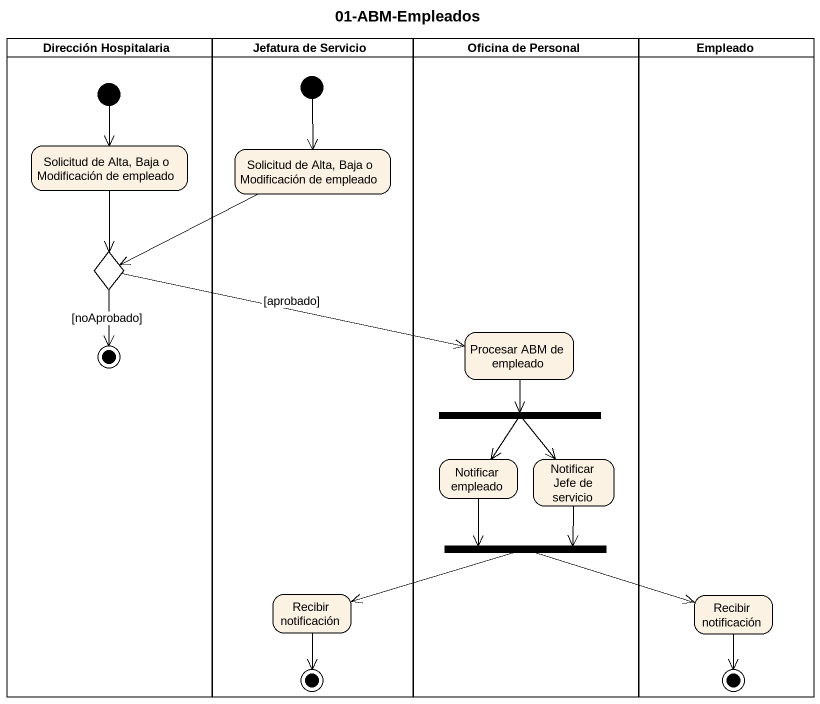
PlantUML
@startuml
title 01-ABM-Empleados
hide empty description
state "Dirección Hospitalaria" as Dirección_Hospitalaria <<partition>> {
  state "Solicitud de Alta, Baja o Modificación de empleado" as Solicitud_de_Alta_Baja_o
  state choice1 <<choice>>
  [*] --> Solicitud_de_Alta_Baja_o
  choice1 --> [*] : [noAprobado]
}
state "Jefatura de Servicio" as Jefatura_de_Servicio <<partition>> {
  state "Solicitud de Alta, Baja o Modificación de empleado" as Solicitud_de_Alta_Baja_o_2
  state "Recibir notificación" as Recibir_notificación
  [*] --> Solicitud_de_Alta_Baja_o_2
  Recibir_notificación --> [*]
}
state "Oficina de Personal" as Oficina_de_Personal <<partition>> {
  state "Procesar ABM de empleado" as Procesar_ABM_de_empleado
  state fork1 <<fork>>
  state "Notificar empleado" as Notificar_empleado
  state "Notificar Jefe de servicio" as Notificar_Jefe_de_servicio
  state fork2 <<fork>>
}
state Empleado <<partition>> {
  state "Recibir notificación" as Recibir_notificación_2
  Recibir_notificación_2 --> [*]
}
Solicitud_de_Alta_Baja_o --> choice1
Solicitud_de_Alta_Baja_o_2 -left-> choice1
choice1 -right-> Procesar_ABM_de_empleado : [aprobado]
Procesar_ABM_de_empleado --> fork1
fork1 --> Notificar_empleado
fork1 --> Notificar_Jefe_de_servicio
Notificar_empleado --> fork2
Notificar_Jefe_de_servicio --> fork2
fork2 -left-> Recibir_notificación
fork2 -right-> Recibir_notificación_2
@enduml
